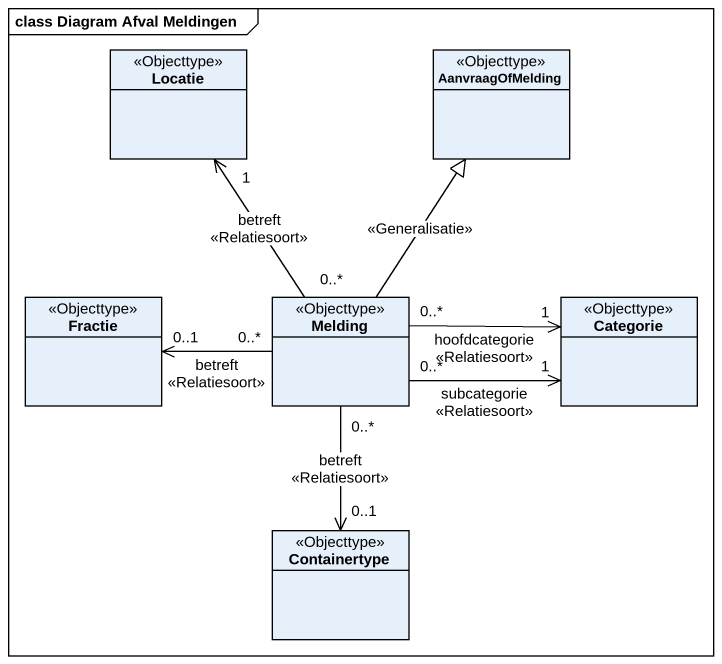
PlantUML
@startuml
mainframe class Diagram Afval Meldingen
hide circle
hide empty members
class Locatie <<Objecttype>>
class AanvraagOfMelding <<Objecttype>>
class Fractie <<Objecttype>>
class Melding <<Objecttype>>
class Categorie <<Objecttype>>
class Containertype <<Objecttype>>
Melding "0..*" -up-> "1" Locatie : betreft\n<<Relatiesoort>>
Melding -up-|> AanvraagOfMelding : <<Generalisatie>>
Melding "0..*" -left-> "0..1" Fractie : betreft\n<<Relatiesoort>>
Melding "0..*" -right-> "1" Categorie : subcategorie\n<<Relatiesoort>>
Melding "0..*" -right-> "1" Categorie : hoofdcategorie\n<<Relatiesoort>>
Melding "0..*" --> "0..1" Containertype : betreft\n<<Relatiesoort>>
@enduml
